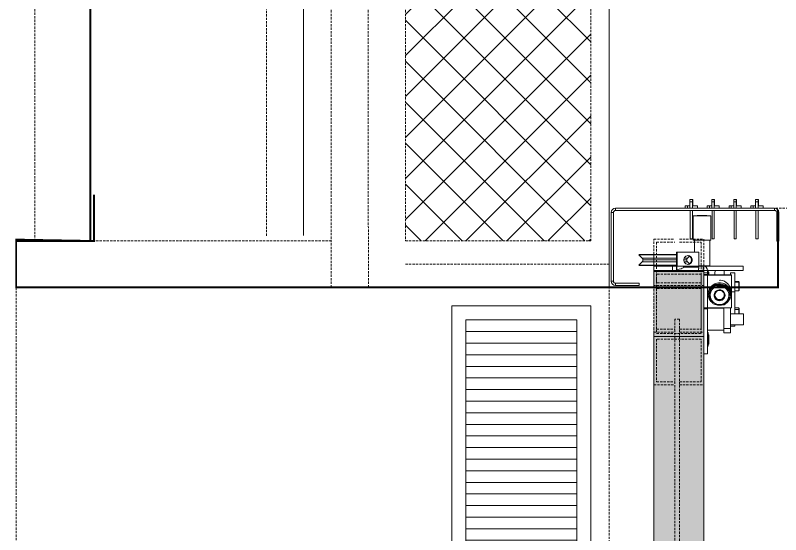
# Model space of a CAD drawing. Extents: x -1457 to 23780, y -2071 to 4205.
# Drawn here: x 1120.4 to 1203, y 3243.3 to 3299.3 of the extents above; entities that cross this region are included whole.
import ezdxf

# ---------------------------------------------------------------- set-up
doc = ezdxf.new("R2010")
doc.units = 0
doc.header["$MEASUREMENT"] = 0
doc.linetypes.add('HIDDEN', pattern=[0.375, 0.25, -0.125])
doc.layers.get('0').update_dxf_attribs({"color": 9, "lineweight": 9})
doc.layers.add('M-TEFRIS2-015', color=129, linetype='Continuous', lineweight=9)

# ---------------------------------------------------------------- blocks, each defined once
blk = doc.blocks.new('p-ızgara 1')
h = blk.add_hatch()
h.set_pattern_fill('ANSI31', color=256, scale=10, angle=225, style=0)
h.set_pattern_definition([(270, (-1308.518348103911, 1064.686757440795), (1.25, -4e-16), [])])
h.paths.add_polyline_path([(1.5, 13.5), (1.5, 1.5), (394.4994635702169, 1.499999999996361), (394.4994635702169, 13.49999999999636)])
for points in [[(0, 15), (0, 0), (395.9994635702169, -3.638e-12), (395.9994635702169, 14.99999999999636)], [(1.5, 13.5), (1.5, 1.5), (394.4994635702169, 1.499999999996361), (394.4994635702169, 13.49999999999636)]]:
    blk.add_lwpolyline(points, close=True)
blk = doc.blocks.new('p-seksiyonel kapı profil')
for p, q in [((-11.28063244046279, 7.76178461949166), (-11.28063244046279, 7.076659619491693)), ((-11.28063244046279, 7.76178461949166), (-11.25110119046439, 7.76178461949166)), ((-11.25110119046439, 7.76178461949166), (-10.98531994046425, 7.76178461949166)), ((-11.25110119046439, 7.525534619493553), (-11.25110119046439, 7.76178461949166)), ((-11.25110119046439, 7.525534619493553), (-10.98531994046425, 7.525534619493553)), ((-11.25110119046439, 6.816784619491953), (-11.25110119046439, 7.525534619493553)), ((-10.98531994046425, 7.525534619493553), (-10.98531994046425, 7.76178461949166)), ((-10.98531994046425, 7.525534619493553), (-10.98531994046425, 6.840409619493581)), ((-8.918132440463523, 7.76178461949166), (-8.918132440463523, 7.076659619491693)), ((-8.918132440463523, 7.76178461949166), (-8.888601190465122, 7.76178461949166)), ((-8.888601190465122, 7.76178461949166), (-8.622819940464977, 7.76178461949166)), ((-8.888601190465122, 7.525534619493553), (-8.888601190465122, 7.76178461949166)), ((-8.888601190465122, 7.525534619493553), (-8.622819940464977, 7.525534619493553)), ((-8.888601190465122, 6.816784619491953), (-8.888601190465122, 7.525534619493553)), ((-8.622819940464977, 7.525534619493553), (-8.622819940464977, 7.76178461949166)), ((-8.622819940464977, 7.525534619493553), (-8.622819940464977, 6.840409619493581)), ((-6.55563244046425, 7.76178461949166), (-6.55563244046425, 7.076659619491693)), ((-6.55563244046425, 7.76178461949166), (-6.526101190465852, 7.76178461949166)), ((-6.526101190465852, 7.76178461949166), (-6.260319940465706, 7.76178461949166)), ((-6.526101190465852, 7.525534619493553), (-6.526101190465852, 7.76178461949166)), ((-6.526101190465852, 7.525534619493553), (-6.260319940465706, 7.525534619493553)), ((-6.526101190465852, 6.816784619491953), (-6.526101190465852, 7.525534619493553)), ((-6.260319940465706, 7.525534619493553), (-6.260319940465706, 7.76178461949166)), ((-6.260319940465706, 7.525534619493553), (-6.260319940465706, 6.840409619493581)), ((-4.193132440464979, 7.76178461949166), (-4.193132440464979, 7.076659619491693)), ((-4.193132440464979, 7.76178461949166), (-4.163601190462941, 7.76178461949166)), ((-4.163601190462941, 7.76178461949166), (-3.897819940462793, 7.76178461949166)), ((-4.163601190462941, 7.525534619493553), (-4.163601190462941, 7.76178461949166)), ((-4.163601190462941, 7.525534619493553), (-3.897819940462793, 7.525534619493553)), ((-4.163601190462941, 6.816784619491953), (-4.163601190462941, 7.525534619493553)), ((-3.897819940462793, 7.525534619493553), (-3.897819940462793, 7.76178461949166)), ((-3.897819940462793, 7.525534619493553), (-3.897819940462793, 6.840409619493581)), ((-13.02297619046294, 6.816784619491953), (-13.02815071630903, 6.816784619491953)), ((-13.02297619046294, 6.580534619493847), (-13.02297619046294, 6.816784619491953)), ((-13.02297619046294, 6.816784619491953), (4.132394206124444, 6.816784619491953)), ((-11.78502619046412, 6.840409619493581), (-11.78502619046412, 7.076659619491693)), ((-11.25110119046439, 7.076659619491693), (-11.78502619046412, 7.076659619491693)), ((-11.78502619046412, 6.840409619493581), (-11.28063244046279, 6.840409619493581)), ((-10.71439398343136, 7.076659619491693), (-10.98531994046425, 7.076659619491693)), ((-10.71439398343136, 6.840409619493581), (-10.98531994046425, 6.840409619493581)), ((-10.71439398343136, 6.840409619493581), (-10.71439398343136, 7.076659619491693)), ((-10.71439398343136, 7.076659619491693), (-10.48092619046292, 7.076659619491693)), ((-10.71439398343136, 6.840409619493581), (-10.48092619046292, 6.840409619493581)), ((-10.48092619046292, 7.076659619491693), (-10.48092619046292, 6.840409619493581)), ((-9.422526190464843, 6.840409619493581), (-9.422526190464843, 7.076659619491693)), ((-8.888601190465122, 7.076659619491693), (-9.422526190464843, 7.076659619491693)), ((-9.422526190464843, 6.840409619493581), (-8.918132440463523, 6.840409619493581)), ((-8.351893983432088, 7.076659619491693), (-8.622819940464977, 7.076659619491693)), ((-8.351893983432088, 6.840409619493581), (-8.622819940464977, 6.840409619493581)), ((-8.351893983432088, 6.840409619493581), (-8.351893983432088, 7.076659619491693)), ((-8.351893983432088, 7.076659619491693), (-8.118426190463651, 7.076659619491693)), ((-8.351893983432088, 6.840409619493581), (-8.118426190463651, 6.840409619493581)), ((-8.118426190463651, 7.076659619491693), (-8.118426190463651, 6.840409619493581)), ((-7.060026190465576, 6.840409619493581), (-7.060026190465576, 7.076659619491693)), ((-6.526101190465852, 7.076659619491693), (-7.060026190465576, 7.076659619491693)), ((-7.060026190465576, 6.840409619493581), (-6.55563244046425, 6.840409619493581)), ((-5.989393983429181, 7.076659619491693), (-6.260319940465706, 7.076659619491693)), ((-5.989393983429181, 6.840409619493581), (-6.260319940465706, 6.840409619493581)), ((-5.989393983429181, 6.840409619493581), (-5.989393983429181, 7.076659619491693)), ((-5.989393983429181, 7.076659619491693), (-5.755926190464379, 7.076659619491693)), ((-5.989393983429181, 6.840409619493581), (-5.755926190464379, 6.840409619493581)), ((-5.755926190464379, 7.076659619491693), (-5.755926190464379, 6.840409619493581)), ((-4.697526190462665, 6.840409619493581), (-4.697526190462665, 7.076659619491693)), ((-4.163601190462941, 7.076659619491693), (-4.697526190462665, 7.076659619491693)), ((-4.697526190462665, 6.840409619493581), (-4.193132440464979, 6.840409619493581)), ((-3.626893983429908, 7.076659619491693), (-3.897819940462793, 7.076659619491693)), ((-3.626893983429908, 6.840409619493581), (-3.897819940462793, 6.840409619493581)), ((-3.626893983429908, 6.840409619493581), (-3.626893983429908, 7.076659619491693)), ((-3.626893983429908, 7.076659619491693), (-3.393426190465106, 7.076659619491693)), ((-3.626893983429908, 6.840409619493581), (-3.393426190465106, 6.840409619493581)), ((-3.393426190465106, 7.076659619491693), (-3.393426190465106, 6.840409619493581)), ((4.132394206124444, 6.580534619490208), (4.132394206124444, 6.816784619491953)), ((-13.50065071630888, 6.344284619492098), (-13.50065071630888, 5.665797593646857)), ((-13.50065071630888, 6.344284619492098), (-13.49547619046279, 6.344284619492098)), ((-13.25922619046469, 6.344284619492098), (-13.49547619046279, 6.344284619492098)), ((-13.49547619046279, 3.273034619491227), (-13.49547619046279, 6.344284619492098)), ((-13.25922619046469, 3.273034619491227), (-13.25922619046469, 6.344284619492098)), ((-13.02297619046294, 6.580534619493847), (4.132394206124444, 6.580534619490208)), ((-11.25110119046439, 6.580534619493847), (-11.25110119046439, 3.509284619492972)), ((-11.01485119046265, 6.580534619493847), (-11.01485119046265, 3.509284619492972)), ((-8.888601190465122, 6.580534619493847), (-8.888601190465122, 3.509284619492972)), ((-8.652351190463378, 6.580534619493847), (-8.652351190463378, 3.509284619492972)), ((-6.526101190465852, 6.580534619493847), (-6.526101190465852, 3.509284619492972)), ((-6.289851190464105, 6.580534619493847), (-6.289851190464105, 3.509284619492972)), ((-6.144477812245892, 5.989909619493117), (-6.144477812245892, 3.391159619492098)), ((-6.144477812245892, 5.989909619493117), (-4.254477812246475, 5.989909619493117)), ((-5.671972303523942, 6.037159660882026), (-5.719222311799967, 5.989909619493117)), ((-5.671972303523942, 6.037159660882026), (-5.527365940713934, 6.037159660882026)), ((-5.527365940713934, 6.037159660882026), (-4.726983320968424, 6.037159660882026)), ((-4.679733312688767, 5.989909619493117), (-4.726983320968424, 6.037159660882026)), ((-4.254477812246475, 3.391159619492098), (-4.254477812246475, 5.989909619493117)), ((-4.163601190462941, 6.580534619493847), (-4.163601190462941, 3.509284619492972)), ((-3.927351190464832, 6.580534619493847), (-3.927351190464832, 3.509284619492972)), ((4.368644206126191, 6.344284619492098), (4.604894206124297, 6.344284619492098)), ((4.368644206126191, 6.344284619492098), (4.368644206126191, -1.038527880507899)), ((4.604894206124297, 6.344284619492098), (4.604894206124297, -1.038527880507899)), ((-13.50065071630888, 5.665797593646857), (-13.50065071630888, 5.488610093645547)), ((-13.49547619046279, 5.665797593646857), (-13.50065071630888, 5.665797593646857)), ((-13.49547619046279, 5.488610093645547), (-13.50065071630888, 5.488610093645547)), ((-11.01485119046265, 3.509284619492972), (-11.25110119046439, 3.509284619492972)), ((-8.652351190463378, 3.509284619492972), (-8.888601190465122, 3.509284619492972)), ((-6.289851190464105, 3.509284619492972), (-6.526101190465852, 3.509284619492972)), ((-6.144477812245892, 3.391159619492098), (-4.254477812246475, 3.391159619492098)), ((-6.026346374310378, 3.391159619492098), (-6.026346374310378, 0.6034093168382242)), ((-4.372609250181993, 2.067187500000724), (-4.372609250181993, 3.391159619492098)), ((-3.927351190464832, 3.509284619492972), (-4.163601190462941, 3.509284619492972)), ((-13.25922619046469, 3.273034619491227), (-13.49547619046279, 3.273034619491227)), ((-4.845105793876427, 2.067187500000724), (-4.845105793876427, 0.5906250000007276)), ((-4.845105793876427, 2.067187500000724), (-2.518497477383788, 2.067187499997089)), ((-3.85180272875732, 1.680150346233858), (-3.971924947280058, 1.609727875467793)), ((-3.769753964810661, 1.680150346233858), (-3.889876183333397, 1.609727875467793)), ((-3.716575167076371, 1.711491294168808), (-3.85180272875732, 1.680150346233858)), ((-3.640777263688504, 1.710972592572939), (-3.769753964810661, 1.680150346233858)), ((-3.578257824523461, 1.700965938507579), (-3.716575167076371, 1.711491294168808)), ((-3.449140803979388, 1.64950950328784), (-3.578257824523461, 1.700965938507579)), ((-2.518497477383788, 2.067187499997089), (-2.518497477383788, 0.5906250000007276)), ((-2.518497477383788, 2.067187499997089), (-2.436448713437125, 2.067187499997089)), ((-2.436448713437125, 2.067187499997089), (-2.436448713437125, 0.5906250000007276)), ((1.60899235956458, 1.830937499998981), (-2.436448713437125, 1.830937499998981)), ((1.621521407843829, 1.800689701718511), (-2.436448713437125, 1.800689701722149)), ((1.265764234805827, 1.444932528680508), (1.621521407843829, 1.800689701718511)), ((-4.126450363019102, 1.379584319911369), (-4.147123298927906, 1.240312499998251)), ((-4.147123298927906, 1.240312499998251), (-4.126450363019102, 1.101040680092409)), ((-4.06626843637423, 1.50648122743587), (-4.126450363019102, 1.379584319911369)), ((-4.126450363019102, 1.101040680092409), (-4.06626843637423, 0.9741437725642754)), ((-3.971924947280058, 1.609727875467793), (-4.06626843637423, 1.50648122743587)), ((-4.06626843637423, 0.9741437725642754), (-3.971924947280058, 0.8708971245359862)), ((-4.044401599072442, 1.379584319911369), (-4.065074534981246, 1.240312499998251)), ((-4.065074534981246, 1.240312499998251), (-4.044401599072442, 1.101040680092409)), ((-3.984219672427569, 1.50648122743587), (-4.044401599072442, 1.379584319911369)), ((-4.044401599072442, 1.101040680092409), (-3.984219672427569, 0.9741437725642754)), ((-3.889876183333397, 1.609727875467793), (-3.984219672427569, 1.50648122743587)), ((-3.984219672427569, 0.9741437725642754), (-3.889876183333397, 0.8708971245359862)), ((-3.971924947280058, 0.8708971245359862), (-3.85180272875732, 0.8004746537662866)), ((-3.889876183333397, 0.8708971245359862), (-3.769753964810661, 0.8004746537662866)), ((-3.835172561099168, 1.647879267224196), (-3.632225822555481, 1.444932528680508)), ((-3.629989245833712, 1.035692471319634), (-3.833768734028127, 0.831912983128859)), ((-3.262376541286357, 1.444932528680508), (-3.632225822555481, 1.444932528680508)), ((-3.262376541286357, 1.035692471319634), (-3.629989245833712, 1.035692471319634)), ((-3.578257824523461, 0.7796590614962045), (-3.449140803979388, 0.8311154967123002)), ((-3.216479972332308, 1.240312499998251), (-3.545760625689581, 1.240312499998251)), ((-3.340696719344121, 1.561694118594459), (-3.449140803979388, 1.64950950328784)), ((-3.449140803979388, 0.8311154967123002), (-3.340696719344121, 0.9189308814056856)), ((-3.262561303436086, 1.445322566731191), (-3.340696719344121, 1.561694118594459)), ((-3.340696719344121, 0.9189308814056856), (-3.262561303436086, 1.035302433265314)), ((-3.221677230849308, 1.310734970767952), (-3.262561303436086, 1.445322566731191)), ((-3.262561303436086, 1.035302433265314), (-3.221677230849308, 1.169890029232192)), ((-3.221677230849308, 1.169890029232192), (-3.221677230849308, 1.310734970767952)), ((1.265764234805827, 1.444932528680508), (-2.436448713437125, 1.444932528680508)), ((1.179299037936289, 1.240312499998251), (-2.436448713437125, 1.240312499998251)), ((1.263527658084057, 1.035692471319634), (-2.436448713437125, 1.035692471319634)), ((1.619284831125695, 0.6799352982779965), (1.263527658084057, 1.035692471319634)), ((-9.629168293875408, 0.1181250000008731), (-9.629168293875408, 0.5906250000007276)), ((-9.629168293875408, 0.5906250000007276), (-5.317605793876282, 0.5906250000007276)), ((-9.629168293875408, 0.1181250000008731), (-5.849168293876573, 0.1181250000008731)), ((-6.026346374310378, 0.6034093168382242), (-5.773284217710168, 0.6034093168382242)), ((-5.849168293876573, -0.3553739308699733), (-5.849168293876573, 0.1240312500012806)), ((-5.819637043874535, 0.1535624999996799), (-5.819637043874535, -0.3553739308699733)), ((-5.790105793876137, 0.1181250000008731), (-5.790105793876137, 0.1535624999996799)), ((-5.790105793876137, 0.1181250000008731), (-5.317605793876282, 0.1181250000008731)), ((-5.790105793876137, -0.1323809947680274), (-5.790105793876137, 0.1181250000008731)), ((-5.790099830614053, 0.6034096194925951), (-5.790099830614053, 0.5906250000007276)), ((-5.773284217710168, 0.6034093168382242), (-4.845105793876427, 0.6034093168382242)), ((-5.057730793876544, 0), (-5.412105793875524, 0)), ((-5.317605793876282, 0.1181250000008731), (-5.317605793876282, 0.5906250000007276)), ((-4.845105793876427, 0.5906250000007276), (-5.317605793876282, 0.5906250000007276)), ((-5.317605793876282, 0.1181250000008731), (-5.317605793876282, 0)), ((-5.317605793876282, 0.1181250000008731), (-0.2382307938751182, 0.1181250000008731)), ((-4.893365477935731, 0), (-5.057730793876544, 0)), ((-4.834302977938932, 0), (-4.893365477935731, 0)), ((-4.845105793876427, 0.5906250000007276), (-3.188417642326383, 0.5906250000007276)), ((-4.845105793876427, 0.5906250000007276), (-4.845105793876427, 0.4724999999998545)), ((-4.845105793876427, 0.4724999999998545), (-3.188417642326383, 0.4724999999998545)), ((-4.843923385880771, 0.4033648671356789), (-4.845105793876427, 0.4724999999998545)), ((-4.840421601173146, 0.3368865586562606), (-4.843923385880771, 0.4033648671356789)), ((-4.834735011376324, 0.2756197986745974), (-4.840421601173146, 0.3368865586562606)), ((-4.827082148945915, 0.2219190344185336), (-4.834735011376324, 0.2756197986745974)), ((-4.810677977937301, 0), (-4.834302977938932, 0)), ((-4.817757109092781, 0.1778479561398853), (-4.827082148945915, 0.2219190344185336)), ((-4.807118247870675, 0.1451001906680176), (-4.817757109092781, 0.1778479561398853)), ((-4.548758049077151, 0), (-4.810677977937301, 0)), ((-4.795574410749394, 0.1249342162591347), (-4.807118247870675, 0.1451001906680176)), ((-4.783569220915523, 0.1181250000008731), (-4.795574410749394, 0.1249342162591347)), ((-4.525133049075519, 0), (-4.548758049077151, 0)), ((-4.466070549075083, 0), (-4.525133049075519, 0)), ((-3.356730793882888, 0), (-4.466070549075083, 0)), ((-3.85180272875732, 0.8004746537662866), (-3.716575167076371, 0.7691337058313366)), ((-3.769753964810661, 0.8004746537662866), (-3.64077726373216, 0.76965240743084)), ((-3.716575167076371, 0.7691337058313366), (-3.578257824523461, 0.7796590614962045)), ((-3.228472720904392, 0), (-3.356731102932826, 0)), ((-3.126387893142236, 0), (-3.228472720904392, 0)), ((-3.188417642326383, 0.5906250000007276), (-2.518497477383788, 0.5906250000007276)), ((-3.188417642326383, 0.5906250000007276), (-3.188417642326383, 0.4724999999998545)), ((-3.188417642326383, 0.4724999999998545), (-3.159141174459363, 0.4126894497167088)), ((-3.159141174459363, 0.4126894497167088), (-3.072151761618442, 0.3545949640065373)), ((-2.707043293885361, 0), (-3.126387893142236, 0)), ((-3.072151761618442, 0.3545949640065373), (-2.929945275340287, 0.299883370691532)), ((-2.929945275340287, 0.299883370691532), (-2.736601857206549, 0.2501244367558684)), ((-2.736601857206549, 0.2501244367558684), (-2.497668852789499, 0.2067458291166986)), ((-2.287697939296772, 0), (-2.707043293885361, 0)), ((-2.518497477383788, 0.5906250000007276), (-2.497668852789499, 0.5906250000007276)), ((-2.436448713437125, 0.5906250000007276), (-2.497668852789499, 0.5906250000007276)), ((-2.497668852789499, 0.5906250000007276), (-2.497668852789499, 0.2067458291166986)), ((-2.497668852789499, 0.2067458291166986), (-2.487083176169107, 0.1689395941102703)), ((-2.487083176169107, 0.1689395941102703), (-2.475275407672595, 0.1410197781697207)), ((-2.475275407672595, 0.1410197781697207), (-2.462630105183048, 0.1238956797205901)), ((-2.462630105183048, 0.1238956797205901), (-2.449559103566568, 0.1181250000008731)), ((1.619284831125695, 0.6799352982779965), (-2.436448713437125, 0.6799352982779965)), ((1.606755782846446, 0.6496874999975262), (-2.436448713437125, 0.6496875000011642)), ((-2.436448713437125, 0.5906250000007276), (-2.436448713437125, 0.1181250000008731)), ((-2.014904078234394, 0.5906250000007276), (-2.436448713437125, 0.5906250000007276)), ((-2.185613087385716, 0), (-2.287697939296772, 0)), ((-2.057355793887836, 0), (-2.185613087385716, 0)), ((-1.643918293892054, 0), (-2.057355793887836, 0)), ((-2.014904078234394, 0.5906250000007276), (-2.014904078234394, 0.1181250000008731)), ((-2.014904078234394, 0.5906250000007276), (-0.00198079387701, 0.5906249999970897)), ((-1.685262043876718, 0.6496875000011642), (-1.744324543873514, 0.5906250000007276)), ((-1.525793293898459, 0), (-1.643918293892054, 0)), ((-0.9480115126279997, 0), (-1.525793293898459, 0)), ((-0.8889491670415735, 0), (-0.9480115126279997, 0)), ((-0.8653241670399436, 0), (-0.8889491670415735, 0)), ((-0.6034042381797918, 0), (-0.8653241670399436, 0)), ((-0.6221370438761369, 0.5906250000007276), (-0.6811995438765736, 0.6496875000011642)), ((-0.5797792381817999, 0), (-0.6034042381797918, 0)), ((-0.519112742775178, 0), (-0.5797792381817999, 0)), ((-0.3563557938759914, 0), (-0.519112742775178, 0)), ((-0.00198079387701, 0), (-0.3563557938759914, 0)), ((-0.2382307938751182, 0.1181250000008731), (-0.2382307938751182, 0)), ((-0.2382307938751182, 0.1181250000008731), (-0.00198079387701, 0.1181249999972351)), ((-0.00198079387701, 0.1181249999972351), (-0.00198079387701, 0.5906249999970897)), ((0, 0), (-0.00198079387701, 0)), ((-8.743230793876137, -0.1442177696699218), (-8.270730793876282, -0.1442177696699218)), ((-8.743230793876137, -2.184098044228448), (-8.743230793876137, -0.1442177696699218)), ((-8.388855793873518, -0.3553739308699733), (-5.790105793876137, -0.3553739308699733)), ((-8.388855793873518, -0.3553739308699733), (-8.388855793873518, -0.3965550193170202)), ((-8.388855793873518, -3.926819980679283), (-8.388855793873518, -0.3965550193170202)), ((-8.388855793873518, -0.3965550193170202), (-5.790105793876137, -0.3965550193170202)), ((-8.270730793876282, -0.3553739308699733), (-8.270730793876282, -0.1442177696699218)), ((-7.591512043876718, -0.1047118207279709), (-7.591512043876718, -0.3553739308699733)), ((-6.587449543876573, -0.3553739308699733), (-6.587449543876573, -0.1047118207279709)), ((-5.920043293874186, -0.3553739308699733), (-5.920043293874186, -0.0915468749990396)), ((-5.849168293876573, -0.0738281249978172), (-5.902324543876603, -0.0738281249978172)), ((-5.902324543876603, -0.0738281249978172), (-5.902324543876603, -0.3553739308699733)), ((-5.790105793876137, -0.2920731797530607), (-5.790105793876137, -0.1323809947680274)), ((-5.790105793876137, -0.1323809947680274), (-5.412105793875524, -0.1323809947680274)), ((-5.790105793876137, -0.1323809947680274), (-5.790105793876137, -0.1591337554564234)), ((-5.790105793876137, -0.3077617987146368), (-5.412105793875524, -0.3077617987146368)), ((-5.790105793876137, -0.3163785617507528), (-5.790105793876137, -0.3553739308699733)), ((-5.790105793876137, -0.3553739308699733), (-5.790105793876137, -0.3965550193170202)), ((-5.790105793876137, -0.3553739308699733), (-5.412105793875524, -0.3553739308699733)), ((-5.697925616721477, -0.3957637362509558), (-5.790105793876137, -0.3965550193170202)), ((-5.790105793876137, -3.926819980679283), (-5.790105793876137, -0.3965550193170202)), ((-5.60928787208104, -0.3934202956152148), (-5.697925616721477, -0.3957637362509558)), ((-5.527598858774579, -0.3896147545165149), (-5.60928787208104, -0.3934202956152148)), ((-5.455997839762858, -0.3844933577674965), (-5.527598858774579, -0.3896147545165149)), ((-5.412105793875524, -0.380082583938929), (-5.455997839762858, -0.3844933577674965)), ((-9.186221123789435, -1.114180611511981), (-9.215730793875993, -1.105479801193723)), ((-9.215730793875993, -1.183197819271299), (-9.215730793875993, -1.105479801193723)), ((-9.215730793875993, -1.183197819271299), (-9.186199543873952, -1.11520977619875)), ((-9.215730793875993, -1.204664360142485), (-9.215730793875993, -1.183197819271299)), ((-9.186221123789435, -1.409574719269585), (-9.215730793875993, -1.204664360142485)), ((-9.215730793875993, -1.647147104544274), (-9.215730793875993, -1.204664360142485)), ((-9.215730793875993, -1.647147104544274), (-9.186199543873952, -1.415547826451073)), ((-9.215730793875993, -1.680458879676734), (-9.215730793875993, -1.647147104544274)), ((-9.186199543873952, -1.11520977619875), (-9.186221123789435, -1.114180611511981)), ((-9.186199543873952, -1.415547826451073), (-9.186221123789435, -1.409574719269585)), ((-9.186199543873952, -1.07033925754149), (-9.186199543873952, -1.11520977619875)), ((-9.186199543873952, -1.07033925754149), (-8.743230793876137, -1.07033925754149)), ((-9.186199543873952, -1.11520977619875), (-9.186199543873952, -1.160080294856014)), ((-9.186199543873952, -1.160080294856014), (-9.186199543873952, -1.415547826451073)), ((-9.186199543873952, -1.160080294856014), (-8.743230793876137, -1.160080294856014)), ((-9.186199543873952, -1.415547826451073), (-9.186199543873952, -1.671015358042495)), ((-8.100446182728774, -1.47137451421804), (-8.205484547204831, -1.657016161145293)), ((-7.964615950993903, -1.30675129062365), (-8.100446182728774, -1.47137451421804)), ((-7.964615950993903, -1.589886748392018), (-8.100446182728774, -1.754509971986408)), ((-7.802130286789179, -1.168163567763258), (-7.964615950993903, -1.30675129062365)), ((-7.802130286789179, -1.451299025535263), (-7.964615950993903, -1.589886748392018)), ((-7.884075028636289, -1.66312726943579), (-7.782467424382047, -1.573235828818724)), ((-7.884075028636289, -1.694013085772894), (-7.81282633347655, -1.628730781976628)), ((-7.760867800978303, -1.549614394472879), (-7.879157351209869, -1.801164214088201)), ((-7.872827712821162, -1.865250921793629), (-7.760867800978303, -1.616344452773773)), ((-7.617939374009437, -1.05983480848954), (-7.802130286789179, -1.168163567763258)), ((-7.617939374009437, -1.342970266257905), (-7.802130286789179, -1.451299025535263)), ((-7.493242643118718, -1.519027421836653), (-7.760867800978303, -1.549614394472879)), ((-7.760867800978303, -1.616344452773773), (-7.760867800978303, -1.549614394472879)), ((-7.760867800978303, -1.616344452773773), (-7.478112492884972, -1.595456794799245)), ((-7.737014006543176, -1.539498413054388), (-7.714214225012256, -1.523867644940764)), ((-7.714214225012256, -1.523867644940764), (-7.520345265987995, -1.420295953103049)), ((-7.672120327228183, -1.527983556716206), (-7.520345265987995, -1.451181769440154)), ((-7.417655699216992, -0.9850653374269313), (-7.617939374009437, -1.05983480848954)), ((-7.417655699216992, -1.268200795195297), (-7.617939374009437, -1.342970266257905)), ((-7.559098720019393, -1.681685421201108), (-7.439243177122988, -1.62818476218672)), ((-7.520345265987995, -1.420295953103049), (-7.309918426926742, -1.356392395962757)), ((-7.520345265987995, -1.451181769440154), (-7.309918426926742, -1.38727821229986)), ((-7.224771826990036, -1.491486917595465), (-7.493242643118718, -1.519027421836653)), ((-7.478112492884972, -1.595456794799245), (-7.183731655841257, -1.569951750141625)), ((-7.439243177122988, -1.62818476218672), (-7.313403102878508, -1.590726565122166)), ((-7.207382098284142, -0.9461314155742002), (-7.417655699216992, -0.9850653374269313)), ((-7.207382098284142, -1.229266873342567), (-7.417655699216992, -1.268200795195297)), ((-7.313403102878508, -1.590726565122166), (-7.183731655841257, -1.569951750141625)), ((-7.309918426926742, -1.356392395962757), (-7.091020293253678, -1.334612751383247)), ((-7.309918426926742, -1.38727821229986), (-7.091020293253678, -1.365498567716709)), ((-7.183731655841257, -1.487589573243893), (-7.224771826990036, -1.491486917595465)), ((-7.130740102114941, -0.9454449493787253), (-7.207382098284142, -0.9461314155742002)), ((-6.993526306439887, -1.22735141211524), (-7.207382098284142, -1.229266873342567)), ((-6.88935083461547, -1.462084529845014), (-7.183731655841257, -1.487589573243893)), ((-7.183731655841257, -1.569951750141625), (-7.142691484688838, -1.566054405786417)), ((-7.183731655841257, -1.569951750141625), (-7.052447550424402, -1.566215780087077)), ((-7.142691484688838, -1.566054405786417), (-6.874220668560156, -1.538513901548864)), ((-7.091020293253678, -1.334612751383247), (-6.872062997485045, -1.355793998885925)), ((-7.091020293253678, -1.365498567716709), (-6.872062997485045, -1.386679815219395)), ((-7.089480793874827, -0.9628675770109112), (-7.089480793874827, -0.9408042008617484)), ((-7.052447550424402, -1.566215780087077), (-6.921797094069916, -1.579582578448025)), ((-6.782601777566012, -1.262508100018749), (-6.993526306439887, -1.22735141211524)), ((-6.921797094069916, -1.579582578448025), (-6.79401575231168, -1.60982343559226)), ((-6.60659554279846, -1.441196942352688), (-6.88935083461547, -1.462084529845014)), ((-6.874220668560156, -1.538513901548864), (-6.606595498167735, -1.507927061305958)), ((-6.872062997485045, -1.355793998885925), (-6.661460945699218, -1.419122155009968)), ((-6.872062997485045, -1.386679815219395), (-6.713202308383187, -1.430215364602189)), ((-6.79401575231168, -1.60982343559226), (-6.671289899331894, -1.656420922077813)), ((-6.581030134359026, -1.333661620028577), (-6.782601777566012, -1.262508100018749)), ((-6.661460945699218, -1.419122155009968), (-6.642268659274121, -1.427219485372916)), ((-6.606595498167735, -1.507927061305958), (-6.60659554279846, -1.441196942352688)), ((-6.521766751244284, -1.556854808732168), (-6.60659554279846, -1.441196942352688)), ((-6.606595498167735, -1.507927061305958), (-6.521766751244284, -1.630212944532104)), ((-6.583678377366596, -1.454607984163883), (-6.467307456641719, -1.522163554229337)), ((-6.394945948952227, -1.438641668479248), (-6.581030134359026, -1.333661620028577)), ((-6.554532615537026, -1.500692424331646), (-6.467307456641719, -1.553049370566438)), ((-6.270902055297482, -1.90418912517998), (-6.521766751244284, -1.556854808732168)), ((-6.521766751244284, -1.630212944532104), (-6.270902055297482, -1.986551302074076)), ((-6.467307456641719, -1.522163554229337), (-6.29706374001762, -1.660958373362515)), ((-6.467307456641719, -1.553049370566438), (-6.29706374001762, -1.691844189699619)), ((-6.230010769282671, -1.574250026442314), (-6.394945948952227, -1.438641668479248)), ((-6.091241943417116, -1.736358404348719), (-6.230010769282671, -1.574250026442314)), ((1.592706706123863, -1.511027880511389), (1.592706706123863, -1.274777880509645)), ((4.132394206124444, -1.274777880509645), (1.592706706123863, -1.274777880509645)), ((4.132394206124444, -1.511027880511389), (1.592706706123863, -1.511027880511389)), ((4.132394206124444, -1.274777880509645), (4.132394206124444, -1.511027880511389)), ((4.368644206126191, -1.038527880507899), (4.604894206124297, -1.038527880507899)), ((-9.186221123789435, -1.876668428485571), (-9.215730793875993, -1.680458879676734)), ((-9.215730793875993, -2.045223606000944), (-9.215730793875993, -1.680458879676734)), ((-9.215730793875993, -2.045223606000944), (-9.186199543873952, -1.88161237098029)), ((-9.215730793875993, -2.057068840262218), (-9.215730793875993, -2.045223606000944)), ((-9.195253570625935, -2.051031211416553), (-9.215730793875993, -2.057068840262218)), ((-9.186199543873952, -1.88161237098029), (-9.186221123789435, -1.876668428485571)), ((-9.186199543873952, -1.671015358042495), (-8.743230793876137, -1.671015358042495)), ((-9.186199543873952, -1.671015358042495), (-9.186199543873952, -1.88161237098029)), ((-9.186199543873952, -2.092209383914449), (-9.186199543873952, -1.88161237098029)), ((-9.186199543873952, -2.092209383914449), (-8.743230793876137, -2.092209383914449)), ((-8.743230793876137, -4.55962499999805), (-8.743230793876137, -2.184098044228448)), ((-8.743230793876137, -2.184098044228448), (-8.388855793873518, -2.184098044228448)), ((-8.276534469212493, -1.858019486051489), (-8.31143609882929, -2.068261434917074)), ((-8.31143609882929, -2.068261434917074), (-8.310425807347201, -2.161654514595284)), ((-8.276534469212493, -2.141154943819854), (-8.31143609882929, -2.351396892685444)), ((-8.31143609882929, -2.351396892685444), (-8.309131096440979, -2.564475272491105)), ((-8.205484547204831, -1.657016161145293), (-8.276534469212493, -1.858019486051489)), ((-8.205484547204831, -1.940151618917298), (-8.276534469212493, -2.141154943819854)), ((-8.131793099993956, -2.350741711234149), (-8.24375297532606, -2.599648259652894)), ((-8.24375297532606, -2.666378317953784), (-8.125463461085017, -2.41482841614197)), ((-8.211668293875844, -2.452528937166789), (-8.190405081448262, -2.235938481127957)), ((-8.211668293875844, -2.483414753500253), (-8.190405081448262, -2.266824297465062)), ((-8.211668293875844, -2.452528937166789), (-8.211668293875844, -2.483414753500253)), ((-8.100446182728774, -1.754509971986408), (-8.205484547204831, -1.940151618917298)), ((-8.190405081448262, -2.235938481127957), (-8.126835022056184, -2.026137833734535)), ((-8.190405081448262, -2.266824297465062), (-8.126835022056184, -2.057023650071641)), ((-8.01947938878584, -2.104191738224471), (-8.131793099993956, -2.350741711234149)), ((-8.126835022056184, -2.026137833734535), (-8.02340002142955, -1.832723157320288)), ((-8.126835022056184, -2.057023650071641), (-8.02340002142955, -1.863608973657392)), ((-8.125463461085017, -2.41482841614197), (-8.0023103944186, -2.149177378461899)), ((-8.09286010539654, -2.528884609619125), (-8.079442248035775, -2.39873131769491)), ((-8.079442248035775, -2.39873131769491), (-8.04908587572936, -2.271436222519693)), ((-8.04908587572936, -2.271436222519693), (-8.0023103944186, -2.149177378461899)), ((-8.02340002142955, -1.832723157320288), (-7.884075028636289, -1.66312726943579)), ((-8.02340002142955, -1.863608973657392), (-7.884075028636289, -1.694013085772894)), ((-8.0023103944186, -2.066815201567806), (-8.01947938878584, -2.104191738224471)), ((-7.879157351209869, -1.801164214088201), (-8.0023103944186, -2.066815201567806)), ((-8.0023103944186, -2.149177378461899), (-7.939916145558528, -2.034046668242805)), ((-8.0023103944186, -2.149177378461899), (-7.985141400047723, -2.111800841805234)), ((-7.985141400047723, -2.111800841805234), (-7.872827712821162, -1.865250921793629)), ((-7.939916145558528, -2.034046668242805), (-7.862970712045352, -1.928014010230979)), ((-7.862970712045352, -1.928014010230979), (-7.772790651579272, -1.832893652604979)), ((-7.772790651579272, -1.832893652604979), (-7.670918969997728, -1.750313131055008)), ((-7.680103228682128, -2.567511032233595), (-7.658670988854281, -2.408705068497509)), ((-7.670918969997728, -1.750313131055008), (-7.559098720019393, -1.681685421201108)), ((-7.658670988854281, -2.408705068497509), (-7.595024516136617, -2.261548406200744)), ((-7.595024516136617, -2.261548406200744), (-7.493884178245933, -2.136954981793678)), ((-7.591512043876718, -2.255829852991154), (-7.591512043876718, -2.533586991095944)), ((-7.541795320837991, -2.316592678213055), (-7.585904769603075, -2.459047843338336)), ((-7.585904769603075, -2.459047843338336), (-7.585904769603075, -2.608126138849911)), ((-7.457495741404271, -2.193418410053705), (-7.541795320837991, -2.316592678213055)), ((-7.493884178245933, -2.136954981793678), (-7.362751091357494, -2.044165319581225)), ((-7.340496418873954, -2.100469613120365), (-7.457495741404271, -2.193418410053705)), ((-7.362751091357494, -2.044165319581225), (-7.211350796635088, -1.990061204331139)), ((-7.201193256500118, -2.046005195927135), (-7.340496418873954, -2.100469613120365)), ((-7.211350796635088, -1.990061204331139), (-7.050911961327075, -1.97865529075716)), ((-7.051963951580544, -2.034864560951973), (-7.201193256500118, -2.046005195927135)), ((-6.906068182735907, -2.068037602504773), (-7.051963951580544, -2.034864560951973)), ((-7.050911961327075, -1.97865529075716), (-6.893333599888138, -2.010793503293824)), ((-6.776469429285497, -2.14257675025874), (-6.906068182735907, -2.068037602504773)), ((-6.893333599888138, -2.010793503293824), (-6.750302578511763, -2.084092297736788)), ((-6.674683109205941, -2.251858873834859), (-6.776469429285497, -2.14257675025874)), ((-6.750302578511763, -2.084092297736788), (-6.632426853731884, -2.193115437825325)), ((-6.609753383720089, -2.38617377696937), (-6.674683109205941, -2.251858873834859)), ((-6.671289899331894, -1.656420922077813), (-6.555719408501317, -1.718577741983605)), ((-6.632426853731884, -2.193115437825325), (-6.548448728812217, -2.329777176008061)), ((-6.587449543876573, -2.533586991095944), (-6.609753383720089, -2.38617377696937)), ((-6.587449543876573, -2.533586991095944), (-6.587449543876573, -2.255829852991154)), ((-6.555719408501317, -1.718577741983605), (-6.449281722962036, -1.795230374889793)), ((-6.548448728812217, -2.329777176008061), (-6.504596477097947, -2.48394193634158)), ((-6.449281722962036, -1.795230374889793), (-6.353798021023977, -1.885067273000456)), ((-6.353798021023977, -1.885067273000456), (-6.270902055297482, -1.986551302074076)), ((-6.29706374001762, -1.660958373362515), (-6.157272166379697, -1.830172805344773)), ((-6.29706374001762, -1.691844189699619), (-6.157272166379697, -1.861058621681877)), ((-6.179546431430932, -2.032934709844994), (-6.270902055297482, -1.90418912517998)), ((-6.270902055297482, -1.986551302074076), (-6.179546431430932, -2.114057223374399)), ((-6.270902055297482, -1.986551302074076), (-6.202012198740702, -2.097946042242254)), ((-6.202012198740702, -2.097946042242254), (-6.148307175903027, -2.217345498615029)), ((-5.935208612423593, -2.382813365948095), (-6.179546431430932, -2.032934709844994)), ((-6.179546431430932, -2.114057223374399), (-5.935208567796508, -2.449543486840411)), ((-6.157272166379697, -1.830172805344773), (-6.053304847508116, -2.023304034453758)), ((-6.157272166379697, -1.861058621681877), (-6.053304847508116, -2.054189850787224)), ((-6.148307175903027, -2.217345498615029), (-6.110705894607233, -2.342706713385268)), ((-6.110705894607233, -2.342706713385268), (-6.089851723205356, -2.471884721417154)), ((-5.982861151904216, -1.920033936690742), (-6.091241943417116, -1.736358404348719)), ((-6.089851723205356, -2.471884721417154), (-6.086101482356753, -2.602669251176848)), ((-5.935208567796508, -2.449543486840411), (-6.053498134562687, -2.712434904631662)), ((-6.053304847508116, -2.023304034453758), (-5.989157189160321, -2.232930135858623)), ((-6.053304847508116, -2.054189850787224), (-5.989157189160321, -2.263815952195725)), ((-5.989157189160321, -2.232930135858623), (-5.978741058341257, -2.293256049448245)), ((-5.989157189160321, -2.263815952195725), (-5.984232397622688, -2.289909817740408)), ((-5.908167035322549, -2.119688071477867), (-5.982861151904216, -1.920033936690742)), ((-5.935208567796508, -2.449543486840411), (-5.935208612423593, -2.382813365948095)), ((-5.869452832801473, -2.329056796730581), (-5.908167035322549, -2.119688071477867)), ((-5.863933918873954, -2.444822957768336), (-5.869452832801473, -2.329056796730581)), ((-5.867217879538658, -2.534164233653426), (-5.863933918873954, -2.444822957768336)), ((-8.309131096440979, -2.564475272491105), (-8.288666870259476, -2.673148455804037)), ((-8.283906700027728, -2.718204049979249), (-8.284785665091476, -2.714369400473515)), ((-8.220142569021846, -2.915477046881278), (-8.283906700027728, -2.718204049979249)), ((-8.24375297532606, -2.666378317953784), (-8.24375297532606, -2.599648259652894)), ((-8.158924228398973, -2.788664201176288), (-8.24375297532606, -2.666378317953784)), ((-8.000299062889098, -3.260341504534154), (-8.220142569021846, -2.915477046881278)), ((-8.125656740241537, -2.912639656213285), (-8.173870150814762, -2.771114174382088)), ((-7.90805953245217, -3.145002558721898), (-8.158924228398973, -2.788664201176288)), ((-8.021689421369956, -3.105770885322272), (-8.125656740241537, -2.912639656213285)), ((-8.089109864544298, -2.659669139378818), (-8.09286010539654, -2.528884609619125)), ((-8.068255693142417, -2.788847147410706), (-8.089109864544298, -2.659669139378818)), ((-8.030654411850264, -2.914208362180943), (-8.068255693142417, -2.788847147410706)), ((-7.976949389008948, -3.033607818553719), (-8.030654411850264, -2.914208362180943)), ((-7.881897847732033, -3.274985317304527), (-8.021689421369956, -3.105770885322272)), ((-7.678562104098091, -3.51295056458548), (-8.000299062889098, -3.260341504534154)), ((-7.90805953245217, -3.145002558721898), (-7.976949389008948, -3.033607818553719)), ((-7.825163566729316, -3.246486587795516), (-7.90805953245217, -3.145002558721898)), ((-7.816703908589263, -3.272508480018586), (-7.90805953245217, -3.145002558721898)), ((-7.766269405725322, -3.375140874701173), (-7.881897847732033, -3.274985317304527)), ((-7.729679864787612, -3.336323485906177), (-7.825163566729316, -3.246486587795516)), ((-7.572365968222583, -3.607994736281397), (-7.816703908589263, -3.272508480018586)), ((-7.657731704439357, -2.72618838557173), (-7.680103228682128, -2.567511032233595)), ((-7.668598480566287, -2.598993069979769), (-7.678657790263967, -2.52458975387708)), ((-7.657731704439357, -2.643826208673999), (-7.678656932715964, -2.524601929606433)), ((-7.668598480566287, -2.53207380124877), (-7.675333894632784, -2.491137229488229)), ((-7.615821456514821, -2.683437369836608), (-7.668598480566287, -2.53207380124877)), ((-7.615821456514821, -2.750356638567608), (-7.668598480566287, -2.598993069979769)), ((-7.593215609736941, -2.790606578215373), (-7.657731704439357, -2.643826208673999)), ((-7.593215609736941, -2.872968755113106), (-7.657731704439357, -2.72618838557173)), ((-7.621504761180402, -2.672012008813904), (-7.550112887416617, -2.732460397681279)), ((-7.524008153366594, -2.815003079987945), (-7.615821456514821, -2.683437369836608)), ((-7.524008153366594, -2.881922348715305), (-7.615821456514821, -2.750356638567608)), ((-7.491339808173504, -2.914603935427292), (-7.593215609736941, -2.790606578215373)), ((-7.491339808173504, -2.996966112321388), (-7.593215609736941, -2.872968755113106)), ((-7.591512043876718, -2.533586991095944), (-7.591512043876718, -2.699243798015229)), ((-7.585904769603075, -2.608126138849911), (-7.541795320837991, -2.750581303975194)), ((-7.570569469931798, -2.757816367935443), (-7.531167995141004, -2.787348887850384)), ((-7.541795320837991, -2.750581303975194), (-7.457495741404271, -2.873755572138179)), ((-7.531167995141004, -2.787348887850384), (-7.515645411058358, -2.797943066096193)), ((-7.446421897373511, -2.885269334830806), (-7.524008153366594, -2.815003079987945)), ((-7.399967943791123, -2.983932573581114), (-7.524008153366594, -2.881922348715305)), ((-7.359659961901343, -3.006621963573706), (-7.491339808173504, -2.914603935427292)), ((-7.359659961901343, -3.0889841404678), (-7.491339808173504, -2.996966112321388)), ((-7.457495741404271, -2.873755572138179), (-7.340496418873954, -2.966704369067883)), ((-7.252900322691858, -3.048821681444678), (-7.399967943791123, -2.983932573581114)), ((-7.207942162724067, -3.059836106462172), (-7.359659961901343, -3.006621963573706)), ((-7.207942162724067, -3.142198283356266), (-7.359659961901343, -3.0889841404678)), ((-7.340496418873954, -2.966704369067883), (-7.201193256500118, -3.021168786261113)), ((-7.093712622736348, -3.071777144028601), (-7.252900322691858, -3.048821681444678)), ((-7.047438625744688, -3.070299714552672), (-7.207942162724067, -3.059836106462172)), ((-7.047438625744688, -3.152661891450406), (-7.207942162724067, -3.142198283356266)), ((-7.201193256500118, -3.021168786261113), (-7.051963951580544, -3.032309421236277)), ((-6.934211067393331, -3.051096459686958), (-7.093712622736348, -3.071777144028601)), ((-7.051963951580544, -3.032309421236277), (-6.906068182735907, -2.999136379687115)), ((-6.890053164046546, -3.037236749903966), (-7.047438625744688, -3.070299714552672)), ((-6.890053164046546, -3.1195989268017), (-7.047438625744688, -3.152661891450406)), ((-6.786225157349691, -2.988313420166377), (-6.934211067393331, -3.051096459686958)), ((-6.906068182735907, -2.999136379687115), (-6.776469429285497, -2.924597231929508)), ((-6.747458337333227, -2.963099341348423), (-6.890053164046546, -3.037236749903966)), ((-6.747458337333227, -3.045461518246156), (-6.890053164046546, -3.1195989268017)), ((-6.660730330564548, -2.88808435629835), (-6.786225157349691, -2.988313420166377)), ((-6.776469429285497, -2.924597231929508), (-6.674683109205941, -2.815315108353388)), ((-6.630229751568548, -2.853385921323931), (-6.747458337333227, -2.963099341348423)), ((-6.630229751568548, -2.935748098221663), (-6.747458337333227, -3.045461518246156)), ((-6.660730330564548, -2.821165087570988), (-6.732538871237919, -2.885268715846903)), ((-6.674683109205941, -2.815315108353388), (-6.609753383720089, -2.681000205218877)), ((-6.663316163365378, -2.797943057237715), (-6.608392151225416, -2.757816394689143)), ((-6.567033964242, -2.690923530502914), (-6.660730330564548, -2.821165087570988)), ((-6.567033964242, -2.757842799233912), (-6.660730330564548, -2.88808435629835)), ((-6.547061714682058, -2.716233432289298), (-6.630229751568548, -2.853385921323931)), ((-6.547061714682058, -2.798595609183394), (-6.630229751568548, -2.935748098221663)), ((-6.628848679814836, -2.732460382350835), (-6.557456838901997, -2.672012020622787)), ((-6.609753383720089, -2.681000205218877), (-6.587449543876573, -2.533586991095944)), ((-6.587449543876573, -2.699243798015229), (-6.587449543876573, -2.533586991095944)), ((-6.512085089238098, -2.540328900708118), (-6.567033964242, -2.690923530502914)), ((-6.512085089238098, -2.607248169439115), (-6.567033964242, -2.757842799233912)), ((-6.504122419493794, -2.56181384692172), (-6.547061714682058, -2.716233432289298)), ((-6.504122419493794, -2.644176023815814), (-6.547061714682058, -2.798595609183394)), ((-6.503627669277193, -2.491137043783961), (-6.512085089238098, -2.540328900708118)), ((-6.500303875796818, -2.524590865898062), (-6.512085089238098, -2.607248169439115)), ((-6.406170936170382, -3.298660208190995), (-6.508042617751922, -3.381240729740966)), ((-6.504596477097947, -2.48394193634158), (-6.504122419493794, -2.644176023815814)), ((-6.500304576704365, -2.524600817581811), (-6.504122419493794, -2.56181384692172)), ((-6.306133886919267, -3.261570176684471), (-6.418093841184598, -3.499577327933366)), ((-6.315990875707937, -3.203539850564993), (-6.406170936170382, -3.298660208190995)), ((-6.181605495050462, -3.250386919422453), (-6.373626705473722, -3.405048026237636)), ((-6.239045442194763, -3.097507192553166), (-6.315990875707937, -3.203539850564993)), ((-6.19382018770193, -3.019667894641314), (-6.306133886919267, -3.261570176684471)), ((-6.15556156632374, -3.103220533346755), (-6.292584908078423, -3.270510531117904)), ((-6.176651193334692, -2.982376482334073), (-6.239045442194763, -3.097507192553166)), ((-6.176651193334692, -2.982376482334073), (-6.19382018770193, -3.019667894641314)), ((-6.053498134562687, -2.712434904631662), (-6.176651193334692, -2.982376482334073)), ((-6.129875712020294, -2.860117638276278), (-6.176651193334692, -2.982376482334073)), ((-6.166251743954487, -3.241646216847584), (-6.076197154514375, -3.131752629935364)), ((-6.052126565697107, -2.909805856932507), (-6.15556156632374, -3.103220533346755)), ((-6.099519339713877, -2.732822543101065), (-6.129875712020294, -2.860117638276278)), ((-6.086101482356753, -2.602669251176848), (-6.099519339713877, -2.732822543101065)), ((-6.076197154514375, -3.131752629935364), (-5.971784399156604, -2.945761029670392)), ((-5.988556506301391, -2.700005209539085), (-6.052126565697107, -2.909805856932507)), ((-5.969252383962157, -2.549442961779272), (-5.988556506301391, -2.700005209539085)), ((-5.971784399156604, -2.945761029670392), (-5.901411571965581, -2.744521494263608)), ((-5.901411571965581, -2.744521494263608), (-5.867217879538658, -2.534164233653426)), ((-9.186221123789435, -3.999760760783825), (-9.215730793875993, -3.942700244551814)), ((-9.215730793875993, -4.116403326581346), (-9.215730793875993, -3.942700244551814)), ((-9.215730793875993, -4.116403326581346), (-9.186199543873952, -4.002088494067721)), ((-9.215730793875993, -4.142858763068944), (-9.215730793875993, -4.116403326581346)), ((-9.186199543873952, -4.002088494067721), (-9.186221123789435, -3.999760760783825)), ((-9.186199543873952, -3.901800972897035), (-9.186199543873952, -4.002088494067721)), ((-9.186199543873952, -3.901800972897035), (-8.743230793876137, -3.901800972897035)), ((-9.186199543873952, -4.002088494067721), (-9.186199543873952, -4.102376015234765)), ((-9.186199543873952, -4.102376015234765), (-9.186199543873952, -4.372226107825553)), ((-9.186199543873952, -4.102376015234765), (-8.743230793876137, -4.102376015234765)), ((-8.388855793873518, -3.926819980679283), (-5.790105793876137, -3.926819980679283)), ((-8.270730793876282, -3.926819980679283), (-8.270730793876282, -6.141079067430838)), ((-7.623242179248336, -3.412976118812366), (-7.729679864787612, -3.336323485906177)), ((-7.629355089895397, -3.529746278225501), (-7.678562104098091, -3.51295056458548)), ((-7.507671688421392, -3.47513293871816), (-7.623242179248336, -3.412976118812366)), ((-7.304740861873142, -3.588307165045988), (-7.572365968222583, -3.607994736281397)), ((-7.561980793874683, -3.926819980679283), (-7.561980793874683, -6.141079067430838)), ((-5.790105793876137, -3.96900000000096), (-7.561980793874683, -3.96900000000096)), ((-7.384945835441611, -3.521730425203713), (-7.507671688421392, -3.47513293871816)), ((-7.291375279735802, -3.645108126511331), (-7.430650655922363, -3.597569592151558)), ((-7.257164493679737, -3.551971282347948), (-7.384945835441611, -3.521730425203713)), ((-7.036270103060815, -3.565414330660131), (-7.304740861873142, -3.588307165045988)), ((-6.882695111733482, -3.642395421087711), (-7.291375279735802, -3.645108126511331)), ((-7.126514037328888, -3.565338080708897), (-7.257164493679737, -3.551971282347948)), ((-7.087941294495972, -3.601330939283798), (-7.24029825792968, -3.59118992191361)), ((-6.995229931912035, -3.561602110657986), (-7.126514037328888, -3.565338080708897)), ((-6.86904316082291, -3.579551294704288), (-7.087941294495972, -3.601330939283798)), ((-6.995229931912035, -3.561602110657986), (-7.036270103060815, -3.565414330660131)), ((-6.700849122898942, -3.531806511571629), (-6.995229931912035, -3.561602110657986)), ((-6.865558484874782, -3.540827295673806), (-6.995229931912035, -3.561602110657986)), ((-6.512233734283653, -3.510307638200174), (-6.882695111733482, -3.642395421087711)), ((-6.724740211619062, -3.54063460466568), (-6.86904316082291, -3.579551294704288)), ((-6.739718410626664, -3.503369098609255), (-6.865558484874782, -3.540827295673806)), ((-6.619862867730262, -3.449868439594865), (-6.739718410626664, -3.503369098609255)), ((-6.418093841184598, -3.499577327933366), (-6.700849122898942, -3.531806511571629)), ((-6.508042617751922, -3.381240729740966), (-6.619862867730262, -3.449868439594865)), ((-5.790105793876137, -3.926819980679283), (-5.697925616721477, -3.926028697613218)), ((-5.790105793876137, -3.926819980679283), (-5.790105793876137, -4.008139923309498)), ((-5.790105793876137, -8.859375), (-5.790105793876137, -4.008139923309498)), ((-5.790105793876137, -4.008139923309498), (-5.412105793875524, -4.008139923309498)), ((-5.697925616721477, -3.926028697613218), (-5.60928787208104, -3.923685256977478)), ((-5.60928787208104, -3.923685256977478), (-5.527598858774579, -3.919879715878778)), ((-5.527598858774579, -3.919879715878778), (-5.455997839766496, -3.914758319129759)), ((-5.455997839766496, -3.914758319129759), (-5.412105793875524, -3.910347545301192)), ((-8.270730793876282, -4.55962499999805), (-9.688230793875844, -4.55962499999805)), ((-9.688230793875844, -5.740874999999505), (-9.688230793875844, -4.55962499999805)), ((-9.186221123789435, -4.365911889577546), (-9.215730793875993, -4.142858763068944)), ((-9.215730793875993, -4.55962499999805), (-9.215730793875993, -4.142858763068944)), ((-9.209449552927252, -4.55962499999805), (-9.186199543873952, -4.372226107825553)), ((-9.186199543873952, -4.372226107825553), (-9.186221123789435, -4.365911889577546)), ((-9.186199543873952, -4.372226107825553), (-9.186199543873952, -4.55962499999805)), ((-9.688230793875844, -5.740874999999505), (-8.270730793876282, -5.740874999999505)), ((-8.743230793876137, -5.878557709136658), (-8.743230793876137, -5.740874999999505)), ((-8.743230793876137, -5.878557709136658), (-8.270730793876282, -5.878557709136658)), ((-7.561980793874683, -6.141079067430838), (-8.270730793876282, -6.141079067430838)), ((-8.270730793876282, -6.141079067430838), (-8.270730793876282, -6.626813096179827)), ((-7.561980793874683, -6.141079067430838), (-7.561980793874683, -6.626813096179827)), ((-7.561980793874683, -6.331500000000233), (-5.790105793876137, -6.331500000000233)), ((-5.819637043874535, -6.579562499999155), (-5.819637043874535, -8.067937499999971)), ((-7.561980793874683, -6.626813096179827), (-8.270730793876282, -6.626813096179827)), ((-5.920043293874186, -7.822828125001251), (-5.920043293874186, -6.824671874997875)), ((-5.849168293876573, -6.806953125000291), (-5.902324543876603, -6.806953125000291)), ((-5.902324543876603, -6.806953125000291), (-5.902324543876603, -7.840546874998834)), ((-5.849168293876573, -8.038406249997934), (-5.849168293876573, -6.609093750001192)), ((-5.902324543876603, -7.840546874998834), (-5.849168293876573, -7.840546874998834)), ((-5.790105793876137, -8.859375), (-5.412105793875524, -8.859375))]:
    blk.add_line(p, q)
for centre, radius, start, end in [((-13.02815071630903, 6.344284619492098), 0.4725000000000012, 90, 180), ((-13.02297619046294, 6.344284619492098), 0.4725000000000001, 90, 180), ((-11.28063244046279, 6.810878369491547), 0.029531250000047, 11.53695903285903, 90), ((-10.98531994046425, 6.810878369491547), 0.029531250000047, 90, 168.463040967141), ((-8.918132440463523, 6.810878369491547), 0.029531250000047, 11.53695903285903, 90), ((-8.622819940464977, 6.810878369491547), 0.029531250000047, 90, 168.463040967141), ((-6.55563244046425, 6.810878369491547), 0.029531250000047, 11.53695903285903, 90), ((-6.260319940465706, 6.810878369491547), 0.029531250000047, 90, 168.463040967141), ((-4.193132440464979, 6.810878369491547), 0.029531250000047, 11.53695903285903, 90), ((-3.897819940462793, 6.810878369491547), 0.029531250000047, 90, 168.463040967141), ((4.132394206124444, 6.344284619492098), 0.4725000000000001, 0, 90), ((-13.02297619046294, 6.344284619492098), 0.2362500000000269, 90, 180), ((4.132394206124444, 6.344284619492098), 0.2362500000000269, 0, 90), ((-3.841043293876282, 1.236115057363349), 0.2953125000000498, 0.8144045592614696, 45.00000000014739), ((-3.841066932807732, 1.242224993500713), 0.2953125000000282, 315.6235682750798, 359.6289402858957), ((1.474581706122989, 1.236115057359709), 0.2953125000000476, 134.9999999998526, 179.1855954407385), ((1.47460534505808, 1.242224993497075), 0.2953125000000249, 180.3710597141043, 224.3764317249202), ((-7.089480793874827, -0.1047118207279709), 0.5020312500000027, 153.6489089462698, 180), ((-7.089480793874827, -0.1047118207279709), 0.5020312500000043, 0, 26.35109105373015), ((-5.819637043874535, 0.1240312500012806), 0.0295312500000202, 90, 180), ((-5.317605793876282, 0.1181250000008731), 0.4724999999997785, 90, 180), ((-5.902324543876603, -0.0915468749990396), 0.0177187500000108, 90, 180), ((4.132394206124444, -1.038527880507899), 0.4725000000000001, 270, 0), ((4.132394206124444, -1.038527880507899), 0.2362499999999966, 270, 0), ((-5.819637043874535, -6.609093750001192), 0.0295312500000319, 90, 180), ((-5.902324543876603, -6.824671874997875), 0.0177187500000007, 90, 180), ((-5.902324543876603, -7.822828125001251), 0.0177187500000024, 180, 270), ((-5.819637043874535, -8.038406249997934), 0.0295312500000403, 180, 270)]:
    blk.add_arc(centre, radius, start, end)

msp = doc.modelspace()

# ---------------------------------------------------------------- hatches: boundary and pattern name
at = {"layer": 'M-TEFRIS2-015', "linetype": 'HIDDEN', "lineweight": 0}
h = msp.add_hatch(dxfattribs=at)
h.set_pattern_fill('ANSI37', color=256, scale=25, style=0)
h.set_pattern_definition([(45, (-20.00000000000001, -2.035085344687104e-08), (-2.209708691207958, 2.209708691207959), []), (135, (-20.00000000000001, -2.035085344687104e-08), (-2.209708691207959, -2.209708691207958), [])])
h.paths.add_polyline_path([(1162.499999999803, 3355.000001060806), (1162.499999999832, 3275.000003213863), (1182.499999999891, 3275.000003213863), (1182.499999999876, 3355.000001060806)])
msp.add_hatch(color=256, dxfattribs=at).paths.add_polyline_path([(1194.717912303819, 2868.677210467744), (1194.717912303819, 3271.711025543678), (1189.308501123664, 3271.711025543678), (1189.308501123664, 2868.677210467744)])

# ---------------------------------------------------------------- linework, layer by layer
msp.add_line((1184.499999999862, 3803.000000004657), (1184.499999999876, 2827.000004310743), dxfattribs=at)
for points in [[(1154.499999999854, 3270.0000032342), (1154.499999999898, 3360.000001081185)], [(1158.505015977083, 3270.0000032342), (1158.505015977083, 3270.0000032342), (1158.378830635098, 3360.000001081164), (1158.378830635098, 3360.000001081164)], [(1154.499999999861, 3275.0000032342), (1122.499999999861, 3275.0000032342), (1122.499999999898, 3355.000001081193)], [(1147.499999999862, 3275.573466822236), (1147.499109604934, 3355.000001081185)], [(1184.499999999891, 3270.000003213863), (1184.499999999876, 3352.000001060806)], [(1193.233274868107, 2861.836747639019), (1259.701626035525, 2861.836759789596), (1259.701626035519, 3278.527822313747), (1193.233274868037, 3278.52781016317)], [(1189.30850112386, 3270.188185138995), (1189.308501123613, 3275.188185138952), (1191.55850112346, 3275.188185138952)], [(1192.05850112346, 3275.188185138952), (1194.717912303944, 3275.188185138952), (1194.717912303944, 3270.188185138995), (1189.30850112386, 3270.188185138995)], [(1192.05850112346, 3275.188185138952), (1194.717912303944, 3275.188185138952), (1194.717912304148, 3270.188185138995), (1189.308501123664, 3270.188185138995), (1189.30850112346, 3275.188185138952), (1191.55850112346, 3275.188185138952)], [(1192.05850112346, 3274.888185138963), (1194.417912303956, 3274.888185138963), (1194.417912304159, 3270.488185138984), (1189.608501123652, 3270.488185138984), (1189.608501123448, 3274.888185138963), (1191.55850112346, 3274.888185138963)], [(1162.499999999832, 3272.500003213863), (1184.499999999869, 3272.500003213871)], [(1194.717912304148, 3271.711025543678), (1189.308501123664, 3271.711025543678), (1189.308501123664, 3264.711025543678), (1194.717912304148, 3264.711025543678), (1194.717912304148, 3271.711025543678)], [(1120.499999999891, 2870.000003234178), (1120.500000000065, 3270.000003234214)], [(1192.05850112366, 3265.188185139046), (1194.717912304144, 3265.188185139039), (1194.717912304344, 3270.188185138995), (1189.30850112386, 3270.188185138995), (1189.30850112366, 3265.188185139046), (1191.55850112366, 3265.188185139046)], [(1192.05850112366, 3265.488185139035), (1194.417912304156, 3265.488185139027), (1194.417912304356, 3269.888185139007), (1189.608501123848, 3269.888185139007), (1189.608501123648, 3265.488185139035), (1191.55850112366, 3265.488185139035)], [(1189.30850112366, 3265.188185138995), (1189.308501123507, 3175.188185138799)], [(1194.717912304144, 3265.188185139046), (1194.717912303839, 3175.188185138857)], [(1192.05850112346, 3259.511025543725), (1194.717912303944, 3259.511025543725), (1194.717912304148, 3264.711025543678), (1189.308501123664, 3264.711025543678), (1189.30850112346, 3259.511025543725), (1191.55850112346, 3259.511025543725)], [(1192.05850112346, 3259.811025543713), (1194.417912303956, 3259.811025543713), (1194.41791230416, 3264.41102554369), (1189.608501123652, 3264.41102554369), (1189.608501123448, 3259.811025543713), (1191.55850112346, 3259.811025543713)]]:
    msp.add_lwpolyline(points, dxfattribs=at)
for points, const_width in [([(1128.499999999025, 3275.0000032342), (1128.499999999425, 3355.000001081182)], 0.2), ([(1151.499999999789, 3275.573466822236), (1151.499109604941, 3355.000001081185)], 0.1), ([(1202.701625601701, 3278.327816088786), (1202.701625601694, 3270.000003234178), (1120.499999999891, 3270.000003234214), (1120.499999999898, 3275.000003234178), (1128.899999999841, 3275.0000032342), (1128.899999999841, 3280.0000032342)], 0.2)]:
    msp.add_lwpolyline(points, dxfattribs=dict(at, const_width=const_width))
for points in [[(1162.499999999803, 3355.000001060806), (1162.499999999832, 3275.000003213863), (1182.499999999891, 3275.000003213863), (1182.499999999876, 3355.000001060806)], [(1194.717912303819, 2868.677210467744), (1194.717912303819, 3271.711025543678), (1189.308501123664, 3271.711025543678), (1189.308501123664, 2868.677210467744)], [(1194.417912304145, 3271.411025543683), (1189.608501123663, 3271.411025543683), (1189.608501123663, 3265.011025543674), (1194.417912304145, 3265.011025543674)], [(1191.55850112366, 3266.588185138902), (1191.558501123507, 3173.688185138995), (1192.058501123507, 3173.688185138995), (1192.05850112366, 3266.588185138902)]]:
    msp.add_lwpolyline(points, close=True, dxfattribs=at)

# ---------------------------------------------------------------- block references
at = {"layer": 'M-TEFRIS2-015', "linetype": 'HIDDEN', "lineweight": 0, "xscale": -1}
msp.add_blockref('p-seksiyonel kapı profil', (1189.306520329987, 3271.711025543678), dxfattribs=at)
at = {"layer": 'M-TEFRIS2-015', "linetype": 'HIDDEN', "lineweight": 0, "rotation": 90}
msp.add_blockref('p-ızgara 1', (1182.499999999887, 2872.000539663986), dxfattribs=at)

doc.saveas('drawing.dxf')
